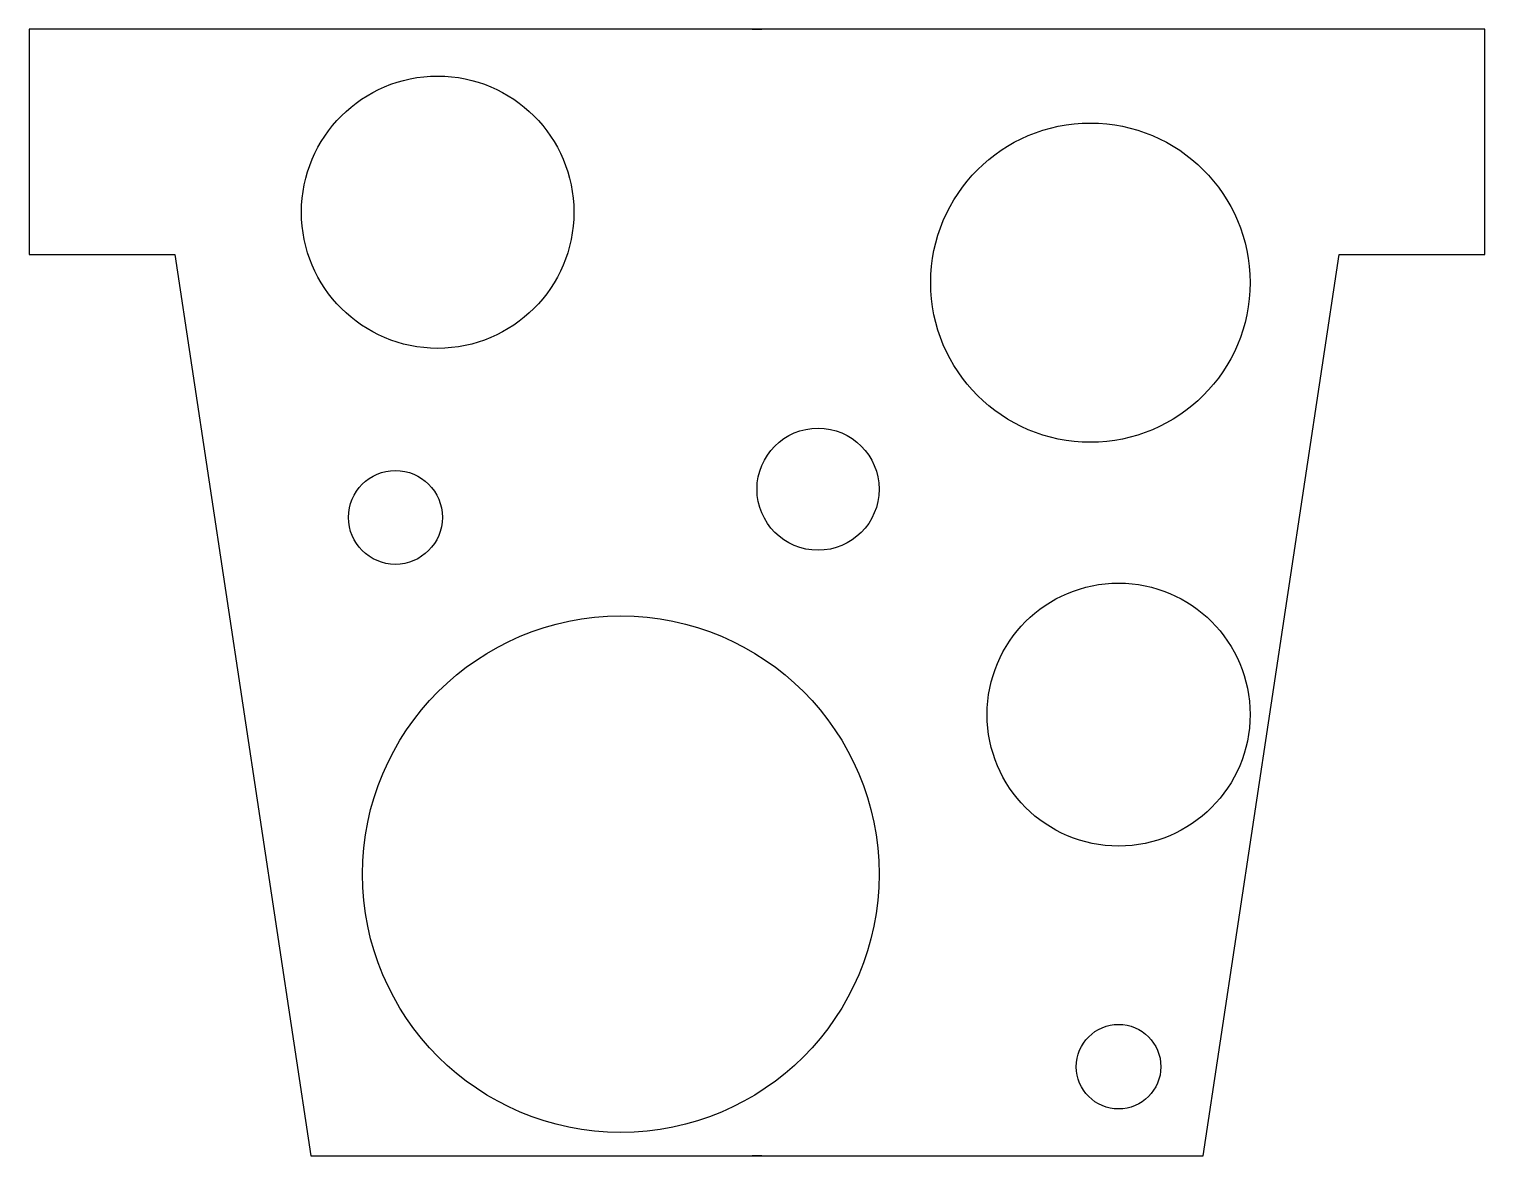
# Model space of a CAD drawing. Header units: centimetres. Extents: x -6.2 to 6.2, y -4.8 to 4.8.
import ezdxf

# ---------------------------------------------------------------- set-up
doc = ezdxf.new("R2010")
doc.units = ezdxf.units.CM
doc.header["$MEASUREMENT"] = 0
doc.layers.add('Camada 1', color=7, linetype='Continuous')

msp = doc.modelspace()

# ---------------------------------------------------------------- linework, layer by layer
at = {"layer": 'Camada 1'}
for points, knots in [([(0.03974, -4.76226), (0.03974, -4.76226), (-3.77007, -4.76226), (-3.77007, -4.76226), (-3.77007, -4.76226), (-3.77007, -4.76226), (-4.92101, 2.85734), (-4.92101, 2.85734), (-4.92101, 2.85734), (-4.92101, 2.85734), (-6.15125, 2.85734), (-6.15125, 2.85734), (-6.15125, 2.85734), (-6.15125, 2.85734), (-6.15125, 4.76226), (-6.15125, 4.76226), (-6.15125, 4.76226), (-6.15125, 4.76226), (0.03969, 4.76226), (0.03969, 4.76226), (0.03969, 4.76226), (0.03969, 4.76226), (-0.03969, 4.76226), (-0.03969, 4.76226), (-0.03969, 4.76226), (-0.03969, 4.76226), (6.15124, 4.76226), (6.15124, 4.76226), (6.15124, 4.76226), (6.15124, 4.76226), (6.15124, 2.85734), (6.15124, 2.85734), (6.15124, 2.85734), (6.15124, 2.85734), (4.92101, 2.85734), (4.92101, 2.85734), (4.92101, 2.85734), (4.92101, 2.85734), (3.77007, -4.76226), (3.77007, -4.76226), (3.77007, -4.76226), (3.77007, -4.76226), (-0.03971, -4.76226), (-0.03971, -4.76226), (-0.03971, -4.76226), (-0.03971, -4.76226), (0.03974, -4.76226), (0.03974, -4.76226)], [0, 0, 0, 0, 0.07692308, 0.07692308, 0.07692308, 0.07692308, 0.15384615, 0.15384615, 0.15384615, 0.15384615, 0.23076923, 0.23076923, 0.23076923, 0.23076923, 0.30769231, 0.30769231, 0.30769231, 0.30769231, 0.38461538, 0.38461538, 0.38461538, 0.38461538, 0.46153846, 0.46153846, 0.46153846, 0.46153846, 0.53846154, 0.53846154, 0.53846154, 0.53846154, 0.61538462, 0.61538462, 0.61538462, 0.61538462, 0.69230769, 0.69230769, 0.69230769, 0.69230769, 0.76923077, 0.76923077, 0.76923077, 0.76923077, 0.84615385, 0.84615385, 0.84615385, 0.84615385, 1, 1, 1, 1]), ([(-2.69859, 2.06362), (-2.06298, 2.06362), (-1.54771, 2.57892), (-1.54771, 3.21453), (-1.54771, 3.21453), (-1.54771, 3.85014), (-2.06299, 4.36541), (-2.69859, 4.36541), (-2.69859, 4.36541), (-3.33419, 4.36541), (-3.84948, 3.85014), (-3.84948, 3.21453), (-3.84948, 3.21453), (-3.84948, 2.57892), (-3.33423, 2.06362), (-2.69859, 2.06362)], [0, 0, 0, 0, 0.2, 0.2, 0.2, 0.2, 0.4, 0.4, 0.4, 0.4, 0.6, 0.6, 0.6, 0.6, 1, 1, 1, 1]), ([(2.81768, 1.26995), (3.56288, 1.26995), (4.16698, 1.87405), (4.16698, 2.61925), (4.16698, 2.61925), (4.16698, 3.36445), (3.56288, 3.96855), (2.81768, 3.96855), (2.81768, 3.96855), (2.07248, 3.96855), (1.46838, 3.36445), (1.46838, 2.61925), (1.46838, 2.61925), (1.46838, 1.87405), (2.07248, 1.26995), (2.81768, 1.26995)], [0, 0, 0, 0, 0.2, 0.2, 0.2, 0.2, 0.4, 0.4, 0.4, 0.4, 0.6, 0.6, 0.6, 0.6, 1, 1, 1, 1]), ([(0.51594, 0.35716), (0.8009, 0.35716), (1.03188, 0.58811), (1.03188, 0.87307), (1.03188, 0.87307), (1.03188, 1.15803), (0.8009, 1.38898), (0.51594, 1.38898), (0.51594, 1.38898), (0.23098, 1.38898), (0, 1.15803), (0, 0.87307), (0, 0.87307), (0, 0.58811), (0.23098, 0.35716), (0.51594, 0.35716)], [0, 0, 0, 0, 0.2, 0.2, 0.2, 0.2, 0.4, 0.4, 0.4, 0.4, 0.6, 0.6, 0.6, 0.6, 1, 1, 1, 1]), ([(-3.05578, 0.23807), (-2.8366, 0.23807), (-2.6589, 0.41576), (-2.6589, 0.63495), (-2.6589, 0.63495), (-2.6589, 0.85414), (-2.83659, 1.03183), (-3.05578, 1.03183), (-3.05578, 1.03183), (-3.27497, 1.03183), (-3.45266, 0.85414), (-3.45266, 0.63495), (-3.45266, 0.63495), (-3.45266, 0.41576), (-3.27496, 0.23807), (-3.05578, 0.23807)], [0, 0, 0, 0, 0.2, 0.2, 0.2, 0.2, 0.4, 0.4, 0.4, 0.4, 0.6, 0.6, 0.6, 0.6, 1, 1, 1, 1]), ([(3.05581, -2.14299), (3.66948, -2.14299), (4.16698, -1.64549), (4.16698, -1.03182), (4.16698, -1.03182), (4.16698, -0.41815), (3.66948, 0.07935), (3.05581, 0.07935), (3.05581, 0.07935), (2.44214, 0.07935), (1.94464, -0.41815), (1.94464, -1.03182), (1.94464, -1.03182), (1.94464, -1.64549), (2.44213, -2.14299), (3.05581, -2.14299)], [0, 0, 0, 0, 0.2, 0.2, 0.2, 0.2, 0.4, 0.4, 0.4, 0.4, 0.6, 0.6, 0.6, 0.6, 1, 1, 1, 1]), ([(-1.15086, -4.56385), (0.05463, -4.56385), (1.03185, -3.58661), (1.03185, -2.38114), (1.03185, -2.38114), (1.03185, -1.17567), (0.05461, -0.19843), (-1.15086, -0.19843), (-1.15086, -0.19843), (-2.35633, -0.19843), (-3.33357, -1.17567), (-3.33357, -2.38114), (-3.33357, -2.38114), (-3.33357, -3.58661), (-2.35635, -4.56385), (-1.15086, -4.56385)], [0, 0, 0, 0, 0.2, 0.2, 0.2, 0.2, 0.4, 0.4, 0.4, 0.4, 0.6, 0.6, 0.6, 0.6, 1, 1, 1, 1]), ([(3.05581, -4.36544), (3.25308, -4.36544), (3.413, -4.20553), (3.413, -4.00825), (3.413, -4.00825), (3.413, -3.81097), (3.25309, -3.65106), (3.05581, -3.65106), (3.05581, -3.65106), (2.85853, -3.65106), (2.69862, -3.81097), (2.69862, -4.00825), (2.69862, -4.00825), (2.69862, -4.20553), (2.85853, -4.36544), (3.05581, -4.36544)], [0, 0, 0, 0, 0.2, 0.2, 0.2, 0.2, 0.4, 0.4, 0.4, 0.4, 0.6, 0.6, 0.6, 0.6, 1, 1, 1, 1])]:
    msp.add_open_spline(points, degree=3, knots=knots, dxfattribs=at)

doc.saveas('drawing.dxf')
